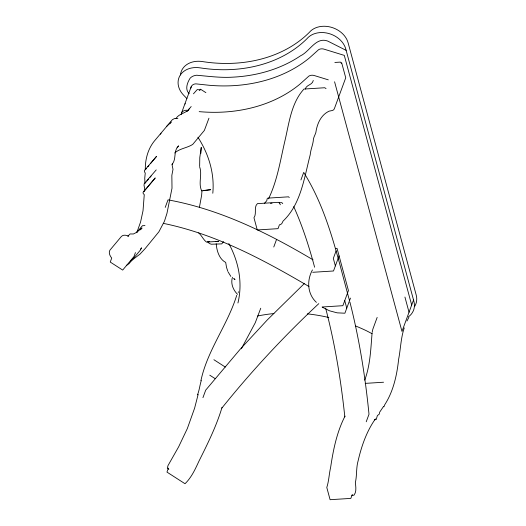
<?xml version="1.0" encoding="UTF-8"?>
<svg xmlns="http://www.w3.org/2000/svg" width="526" height="526" viewBox="0 0 526 526"><rect width="100%" height="100%" fill="white"/><g stroke="black" fill="none" stroke-linecap="round" stroke-linejoin="round"><path stroke-width="0.79" d="M216.212 243.781C216.725 250.718 219.21 259.108 225.693 262.415L226.528 267.418L227.863 271.377M200.899 153.27L201.248 147.385L199.788 157.557L199.643 166.361M372.06 333.28C370.764 348.975 370.278 365.241 364.722 380.134M199.459 207.047L201.629 195.304L201.971 190.695M372.152 332.419L372.855 329.138L377.162 317.415M305.382 89.085C305.968 84.811 312.47 85.166 313.292 80.465M198.17 394.329L194.607 408.169L187.348 428.519L178.669 446.758L168.018 465.556L167.307 468.153L168.82 469.31M408.88 317.402L406.973 321.018M236.7 295.349C227.626 324.91 207.375 350.145 200.912 380.712M201.261 380.581C199.742 385.492 199.361 390.239 197.513 394.855M404.244 327.908C400.819 337.896 400.602 349.422 398.636 359.245C396.972 374.92 393.448 391.245 384.776 404.665L383.941 406.789M222.038 407.348C216.416 426.178 207.612 443.852 198.854 461.368C195.133 469.402 191.484 477.476 185.02 483.729L166.952 472.092L168.419 468.094M181.47 113.175L191.181 86.783M135.438 252.598L133.966 256.589L122.683 270.075L110.25 262.066L111.716 258.075C110.019 255.965 108.376 252.855 109.881 250.218L121.164 236.733C122.985 234.412 126.404 235.109 128.719 236.2M165.23 207.402L168.004 199.86C220.026 209.269 267.971 233.057 313.055 259.837M208.953 118.192L204.364 130.428L192.74 144.387C187.263 147.99 179.793 148.391 174.645 152.987M202.937 397.663L205.712 390.121L240.08 349.363L267.293 319.933L304.567 283.323M279.497 224.661L278.024 228.659L257.267 229.961L253.966 217.744C257.004 213.628 253.499 207.185 257.418 203.641L278.175 202.339L279.299 202.858L280.351 204.772M273.77 247.003L276.545 239.461M300.931 179.945L303.706 172.403C328.099 211.268 337.468 257.043 349.527 300.648M260.751 308.236L255.288 322.701L241.375 348.725M312.444 269.923C306.658 280.397 307.296 293.922 316.376 302.358M336.094 250.902L333.32 258.444L335.371 265.913M339.066 255.86L333.504 270.989L312.74 272.29M350.467 298.084L344.898 313.213L337.153 312.839L329.473 310.794L322.385 307.223M366.227 421.78L369.002 414.238C365.268 376.478 359.291 338.889 349.915 302.102M413.535 299.998L401.976 331.419L334.575 81.78M352.321 494.401L350.849 498.398L330.091 499.7L326.791 487.477C328.928 481.001 329.079 473.965 330.65 467.285C333.254 449.75 336.864 432.004 345.023 416.112M136.852 232.525L140.573 222.025L143.019 210.748L144.262 194.666L143.223 193.568L143.046 192.398L155.242 177.933L143.953 191.411C146.09 189.077 143.296 186.211 144.177 183.817L156.215 169.905M268.51 198.841C277.445 180.484 280.371 160.068 284.941 140.777C289.076 123.235 291.259 102.8 303.989 89.045L324.746 87.743L326.048 88.598M185.053 104.056L185.244 103.629M383.526 406.453L379.667 412.174L379.226 414.192L377.385 415.586L376.189 419.57L374.361 419.807M160.338 134.215L161.068 133.177M238.199 292.436L238.62 291.792M375.439 418.867C366.596 431.235 361.369 446.587 358.127 460.802C356.036 467.916 357.055 475.537 355.346 482.552C355.78 486.649 356.727 491.738 353.991 495.196L351.841 495.4M172.502 163.704L172.14 165.19L172.995 169.359L171.851 175.322L172.002 188.236L166.966 213.319L164.474 221.183L158.911 231.762L145.294 248.417L139.955 254.183L131.007 260.883M221.893 408.038C251.638 370.968 284.066 336.094 318.789 303.653M193.456 93.819L197.243 89.558L200.235 89.933M169.688 123.84L171.226 121.999L166.762 126.24M176.059 118.442C179.096 113.274 186.276 113.491 189.603 108.435M199.485 90.413L200.511 89.19L205.89 92.648M187.039 111.499L191.181 106.541M146.333 168.57L145.308 169.793C145.11 159.023 148.174 147.865 155.479 139.725L172.357 119.698L174.685 118.449L177.887 118.429M147.872 166.729L148.897 165.506M150.436 163.665L156.59 156.307L144.472 170.47L144.453 171.7L145.248 173.107L144.749 178.09L144.933 183.39L145.958 182.16M146.984 180.937L148.523 179.096M150.061 177.255L151.087 176.032M177.124 147.721L178.662 145.88C172.982 150.837 176.848 159.424 171.877 164.48M127.805 236.319L130.073 233.952L133.4 233.985L135.82 232.755L142.04 228.001L140.501 229.842M136.504 232.742L142.395 225.739L144.959 225.582M140.587 249.061L141.612 247.838L140.343 250.159L129.061 263.644L126.319 265.545M264.446 203.299L266.794 200.708L267.136 198.835L267.78 198.131L288.537 196.823L289.267 197.533M223.465 241.644L221.768 243.88L211.32 244.222C209.828 244.182 204.739 240.277 209.736 241.684M280.167 224.733L281.732 223.728L283.041 221.117C300.951 204.2 304.219 177.781 310.195 154.861C310.557 150.134 312.543 145.781 313.233 141.159C312.977 137.187 316.1 134.222 316.231 130.277C317.619 123.031 321.044 115.615 327.744 111.867C329.815 110.118 333.878 111.604 334.516 108.284L345.733 77.809L341.63 62.614M335.581 248.607L337.041 248.344L348.436 290.569L342.873 305.698L322.116 307M203.549 190.511L210.663 189.695L201.695 190.879C198.032 183.456 202.457 174.553 199.689 167.018M334.865 62.456L340.453 62.101L341.354 63.357M270.436 203.312L272.034 203.214M279.214 202.76L281.837 202.641L282.738 203.621M365.189 383.388L383.553 382.231M215.39 241.46L218.625 241.335L206.475 242.085C203.345 239.771 201.741 235.549 198.664 232.847M188.229 110.342L186.046 110.236A6.411 5.056 20.2 0 0 181.2 114.477M163.336 223.366C215.706 234.057 263.322 259.666 308.966 286.506M328.296 79.847L314.942 75.744A6.411 5.056 20.2 0 0 308.841 76.125L299.905 84.167A145.261 114.629 20.2 0 1 199.183 111.637M346.141 50.358L327.757 41.087C315.942 36.596 309.768 51.535 300.602 55.763C280.608 69.274 256.622 75.974 232.663 77.164C220.591 77.92 208.618 76.27 196.639 75.231C194.166 75.455 191.753 76.395 190.064 78.269C187.322 82.74 184.692 89.308 189.13 93.621M372.046 333.668L366.484 330.775A145.261 114.629 20.2 0 0 355.727 326.028M213.898 359.718L225.273 367.049M209.762 375.183L215.114 378.628M233.636 278.609L235.004 279.595L234.037 278.727M230.842 276.406L228.185 272.087M293.718 206.6C302.529 226.108 309.078 246.562 314.607 267.221M411.687 305.027L344.287 55.388L324.654 49.345A6.411 5.056 20.2 0 0 318.552 49.733L309.617 57.768A145.261 114.629 20.2 0 1 208.894 85.245L195.757 83.844A6.411 5.056 20.2 0 0 190.912 88.085M404.928 297.058L409.031 312.253M344.74 300.622L346.752 308.19M325.778 308.696C335.009 344.175 340.993 380.443 344.826 416.881M257.569 316.014A145.261 114.629 20.2 0 1 273.928 313.568M307.414 313.858A145.261 114.629 20.2 0 1 328.849 317.513M228.803 243.518A115.556 91.182 20.2 0 1 237.936 302.996M197.927 137.253A115.556 91.182 20.2 0 1 212.8 193.246M237.515 294.336A21.803 17.2 20.2 0 1 232.466 277.274M186.894 98.638A100.282 79.13 20.2 0 0 183.791 95.364A21.803 17.2 20.2 0 1 179.984 75.573A21.803 17.2 20.2 0 1 200.11 67.854A129.988 102.577 20.2 0 0 306.96 38.707A21.803 17.2 20.2 0 1 328.54 33.434A21.803 17.2 20.2 0 1 345.786 49.043L413.89 301.313A21.803 17.2 20.2 0 1 408.327 316.902M180.444 74.975A21.803 17.2 20.2 0 1 202.425 61.568A129.988 102.577 20.2 0 0 309.268 32.428A21.803 17.2 20.2 0 1 330.854 27.155A21.803 17.2 20.2 0 1 348.094 42.757L416.204 295.027A21.803 17.2 20.2 0 1 414.836 306.112"/></g></svg>
